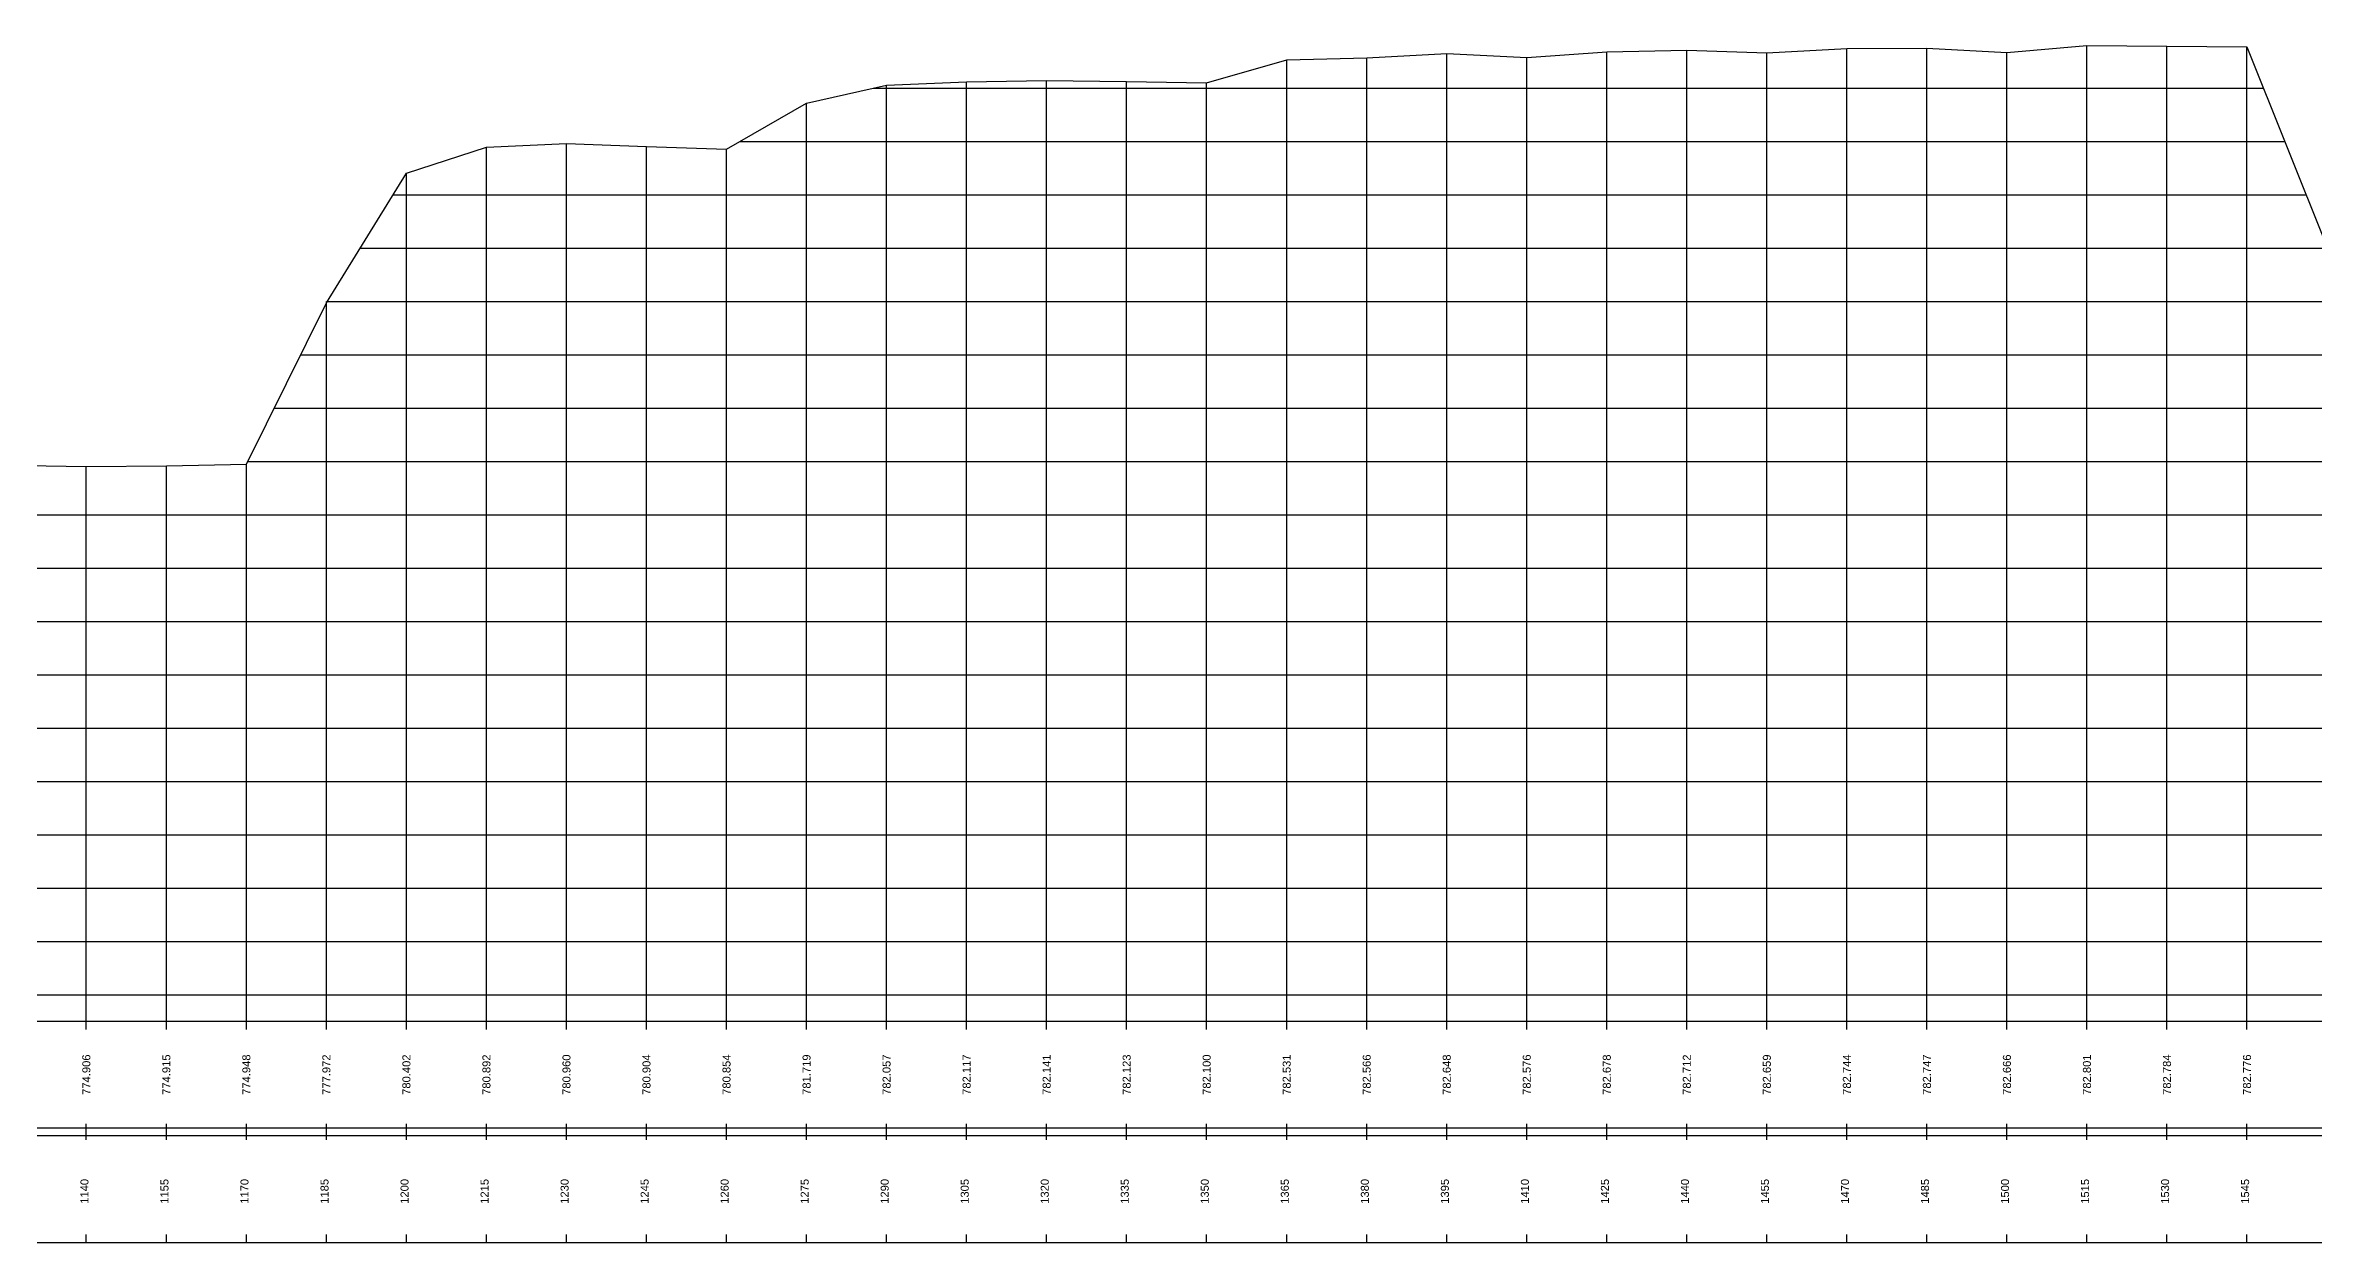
# Model space of a CAD drawing. Header units: millimetres. Extents: x 2757 to 35141, y 547 to 28513.
# Drawn here: x 3931 to 4356.2, y 547.2 to 771.7 of the extents above; entities that cross this region are included whole.
import ezdxf
from ezdxf.enums import TextEntityAlignment as Align

# ---------------------------------------------------------------- set-up
doc = ezdxf.new("R2010")
doc.units = ezdxf.units.MM
for name, color, linetype in [('Chainage_TXT', 7, 'Continuous'), ('GL', 3, 'Continuous'), ('TitleBox', 7, 'Continuous')]:
    doc.layers.add(name, color=color, linetype=linetype)
doc.styles.get("Standard").update_dxf_attribs({"font": 'arial.ttf'})

msp = doc.modelspace()

# ---------------------------------------------------------------- linework, layer by layer
at = {"layer": 'Chainage_TXT'}
for p, q in [((4193.68077, 588.73715), (4193.68077, 770.21725)), ((4223.68077, 588.73715), (4223.68077, 770.51694)), ((4238.68077, 588.73715), (4238.68077, 770.8569)), ((4253.68077, 588.73715), (4253.68077, 770.32712)), ((4268.68077, 588.73715), (4268.68077, 771.17734)), ((4283.68077, 588.73715), (4283.68077, 771.20724)), ((4298.68077, 588.73715), (4298.68077, 770.39731)), ((4313.68077, 588.73715), (4313.68077, 771.74741)), ((4328.68077, 588.73715), (4328.68077, 771.57712)), ((4343.68077, 588.73715), (4343.68077, 771.49716)), ((4163.68077, 588.73715), (4163.68077, 769.04721)), ((4178.68077, 588.73715), (4178.68077, 769.39694)), ((4208.68077, 588.73715), (4208.68077, 769.49704)), ((4086.15097, 763.73715), (4346.78725, 763.73715)), ((4088.68077, 587.23715), (4088.68077, 764.30722)), ((4103.68077, 588.73715), (4103.68077, 764.9072)), ((4118.68077, 588.73715), (4118.68077, 765.14706)), ((4133.68077, 588.73715), (4133.68077, 764.96701)), ((4148.68077, 588.73715), (4148.68077, 764.73691)), ((4073.68077, 587.23715), (4073.68077, 760.92709)), ((4013.68077, 587.23715), (4013.68077, 752.65744)), ((4028.68077, 587.23715), (4028.68077, 753.33737)), ((4043.68077, 587.23715), (4043.68077, 752.77707)), ((4061.21252, 753.73715), (4350.79044, 753.73715)), ((4058.68077, 587.23715), (4058.68077, 752.27719)), ((3998.68077, 587.23715), (3998.68077, 747.75693)), ((3996.19942, 743.73715), (4354.79363, 743.73715)), ((3990.02656, 733.73715), (4978.68077, 733.73715)), ((3983.68077, 587.23715), (3983.68077, 723.73715)), ((3983.68077, 723.73715), (4978.68077, 723.73715)), ((3978.85939, 713.73715), (4978.68077, 713.73715)), ((3973.89905, 703.73715), (4978.68077, 703.73715)), ((3968.68077, 587.23715), (3968.68077, 693.21713)), ((3968.93871, 693.73715), (4978.68077, 693.73715)), ((3938.68077, 587.23715), (3938.68077, 692.79721)), ((3953.68077, 587.23715), (3953.68077, 692.88693)), ((3506.8298, 683.73715), (4978.68077, 683.73715)), ((3377.58562, 673.73715), (4978.68077, 673.73715)), ((3263.24038, 663.73715), (4978.68077, 663.73715)), ((3208.44039, 653.73715), (4978.68077, 653.73715)), ((2793.68077, 643.73715), (4978.68077, 643.73715)), ((2793.68077, 633.73715), (4978.68077, 633.73715)), ((2793.68077, 623.73715), (4978.68077, 623.73715)), ((2793.68077, 613.73715), (4978.68077, 613.73715)), ((2793.68077, 603.73715), (4978.68077, 603.73715)), ((2793.68077, 593.73715), (4978.68077, 593.73715))]:
    msp.add_line(p, q, dxfattribs=at)
at = {"layer": 'GL'}
msp.add_lwpolyline([(3923.68077, 693.02731), (3938.68077, 692.79721), (3953.68077, 692.88693), (3968.68077, 693.21713), (3983.68077, 723.457), (3998.68077, 747.75693), (4013.68077, 752.65744), (4028.68077, 753.33737), (4043.68077, 752.77707), (4058.68077, 752.27719), (4073.68077, 760.92709), (4088.68077, 764.30722), (4103.68077, 764.9072), (4118.68077, 765.14706), (4133.68077, 764.96701), (4148.68077, 764.73691), (4163.68077, 769.04721), (4178.68077, 769.39694), (4193.68077, 770.21725), (4208.68077, 769.49704), (4223.68077, 770.51694), (4238.68077, 770.8569), (4253.68077, 770.32712), (4268.68077, 771.17734), (4283.68077, 771.20724), (4298.68077, 770.39731), (4313.68077, 771.74741), (4328.68077, 771.57712), (4343.68077, 771.49716), (4358.68077, 734.02707)], dxfattribs=at)
at = {"layer": 'TitleBox'}
for p, q in [((4978.68077, 588.73715), (2793.68077, 588.73715)), ((3938.68077, 587.23715), (3938.68077, 590.23715)), ((3953.68077, 587.23715), (3953.68077, 590.23715)), ((3968.68077, 587.23715), (3968.68077, 590.23715)), ((3983.68077, 587.23715), (3983.68077, 590.23715)), ((3998.68077, 587.23715), (3998.68077, 590.23715)), ((4013.68077, 587.23715), (4013.68077, 590.23715)), ((4028.68077, 587.23715), (4028.68077, 590.23715)), ((4043.68077, 587.23715), (4043.68077, 590.23715)), ((4058.68077, 587.23715), (4058.68077, 590.23715)), ((4073.68077, 587.23715), (4073.68077, 590.23715)), ((4088.68077, 587.23715), (4088.68077, 590.23715)), ((4103.68077, 587.23715), (4103.68077, 590.23715)), ((4118.68077, 587.23715), (4118.68077, 590.23715)), ((4133.68077, 587.23715), (4133.68077, 590.23715)), ((4148.68077, 587.23715), (4148.68077, 590.23715)), ((4163.68077, 587.23715), (4163.68077, 590.23715)), ((4178.68077, 587.23715), (4178.68077, 590.23715)), ((4193.68077, 587.23715), (4193.68077, 590.23715)), ((4208.68077, 587.23715), (4208.68077, 590.23715)), ((4223.68077, 587.23715), (4223.68077, 590.23715)), ((4238.68077, 587.23715), (4238.68077, 590.23715)), ((4253.68077, 587.23715), (4253.68077, 590.23715)), ((4268.68077, 587.23715), (4268.68077, 590.23715)), ((4283.68077, 587.23715), (4283.68077, 590.23715)), ((4298.68077, 587.23715), (4298.68077, 590.23715)), ((4313.68077, 587.23715), (4313.68077, 590.23715)), ((4328.68077, 587.23715), (4328.68077, 590.23715)), ((4343.68077, 587.23715), (4343.68077, 590.23715)), ((2793.68077, 568.73715), (4978.68077, 568.73715)), ((3938.68077, 566.48715), (3938.68077, 569.48715)), ((3953.68077, 566.48715), (3953.68077, 569.48715)), ((3968.68077, 566.48715), (3968.68077, 569.48715)), ((3983.68077, 566.48715), (3983.68077, 569.48715)), ((3998.68077, 566.48715), (3998.68077, 569.48715)), ((4013.68077, 566.48715), (4013.68077, 569.48715)), ((4028.68077, 566.48715), (4028.68077, 569.48715)), ((4043.68077, 566.48715), (4043.68077, 569.48715)), ((4058.68077, 566.48715), (4058.68077, 569.48715)), ((4073.68077, 566.48715), (4073.68077, 569.48715)), ((4088.68077, 566.48715), (4088.68077, 569.48715)), ((4103.68077, 566.48715), (4103.68077, 569.48715)), ((4118.68077, 566.48715), (4118.68077, 569.48715)), ((4133.68077, 566.48715), (4133.68077, 569.48715)), ((4148.68077, 566.48715), (4148.68077, 569.48715)), ((4163.68077, 566.48715), (4163.68077, 569.48715)), ((4178.68077, 566.48715), (4178.68077, 569.48715)), ((4193.68077, 566.48715), (4193.68077, 569.48715)), ((4208.68077, 566.48715), (4208.68077, 569.48715)), ((4223.68077, 566.48715), (4223.68077, 569.48715)), ((4238.68077, 566.48715), (4238.68077, 569.48715)), ((4253.68077, 566.48715), (4253.68077, 569.48715)), ((4268.68077, 566.48715), (4268.68077, 569.48715)), ((4283.68077, 566.48715), (4283.68077, 569.48715)), ((4298.68077, 566.48715), (4298.68077, 569.48715)), ((4313.68077, 566.48715), (4313.68077, 569.48715)), ((4328.68077, 566.48715), (4328.68077, 569.48715)), ((4343.68077, 566.48715), (4343.68077, 569.48715)), ((3938.68077, 547.23715), (3938.68077, 548.73715)), ((3953.68077, 547.23715), (3953.68077, 548.73715)), ((3968.68077, 547.23715), (3968.68077, 548.73715)), ((3983.68077, 547.23715), (3983.68077, 548.73715)), ((3998.68077, 547.23715), (3998.68077, 548.73715)), ((4013.68077, 547.23715), (4013.68077, 548.73715)), ((4028.68077, 547.23715), (4028.68077, 548.73715)), ((4043.68077, 547.23715), (4043.68077, 548.73715)), ((4058.68077, 547.23715), (4058.68077, 548.73715)), ((4073.68077, 547.23715), (4073.68077, 548.73715)), ((4088.68077, 547.23715), (4088.68077, 548.73715)), ((4103.68077, 547.23715), (4103.68077, 548.73715)), ((4118.68077, 547.23715), (4118.68077, 548.73715)), ((4133.68077, 547.23715), (4133.68077, 548.73715)), ((4148.68077, 547.23715), (4148.68077, 548.73715)), ((4163.68077, 547.23715), (4163.68077, 548.73715)), ((4178.68077, 547.23715), (4178.68077, 548.73715)), ((4193.68077, 547.23715), (4193.68077, 548.73715)), ((4208.68077, 547.23715), (4208.68077, 548.73715)), ((4223.68077, 547.23715), (4223.68077, 548.73715)), ((4238.68077, 547.23715), (4238.68077, 548.73715)), ((4253.68077, 547.23715), (4253.68077, 548.73715)), ((4268.68077, 547.23715), (4268.68077, 548.73715)), ((4283.68077, 547.23715), (4283.68077, 548.73715)), ((4298.68077, 547.23715), (4298.68077, 548.73715)), ((4313.68077, 547.23715), (4313.68077, 548.73715)), ((4328.68077, 547.23715), (4328.68077, 548.73715)), ((4343.68077, 547.23715), (4343.68077, 548.73715))]:
    msp.add_line(p, q, dxfattribs=at)
msp.add_lwpolyline([(2793.68077, 567.23715), (2793.68077, 547.23715), (4978.68077, 547.23715), (4978.68077, 567.23715)], close=True, dxfattribs=at)

# ---------------------------------------------------------------- texts
for s, p in [('774.906', (3938.68077, 578.73715)), ('774.915', (3953.68077, 578.73715)), ('774.948', (3968.68077, 578.73715)), ('777.972', (3983.68077, 578.73715)), ('780.402', (3998.68077, 578.73715)), ('780.892', (4013.68077, 578.73715)), ('780.960', (4028.68077, 578.73715)), ('780.904', (4043.68077, 578.73715)), ('780.854', (4058.68077, 578.73715)), ('781.719', (4073.68077, 578.73715)), ('782.057', (4088.68077, 578.73715)), ('782.117', (4103.68077, 578.73715)), ('782.141', (4118.68077, 578.73715)), ('782.123', (4133.68077, 578.73715)), ('782.100', (4148.68077, 578.73715)), ('782.531', (4163.68077, 578.73715)), ('782.566', (4178.68077, 578.73715)), ('782.648', (4193.68077, 578.73715)), ('782.576', (4208.68077, 578.73715)), ('782.678', (4223.68077, 578.73715)), ('782.712', (4238.68077, 578.73715)), ('782.659', (4253.68077, 578.73715)), ('782.744', (4268.68077, 578.73715)), ('782.747', (4283.68077, 578.73715)), ('782.666', (4298.68077, 578.73715)), ('782.801', (4313.68077, 578.73715)), ('782.784', (4328.68077, 578.73715)), ('782.776', (4343.68077, 578.73715)), ('1140', (3938.33034, 556.85475)), ('1155', (3953.33034, 556.85475)), ('1170', (3968.33034, 556.85475)), ('1185', (3983.33034, 556.85475)), ('1200', (3998.33034, 556.85475)), ('1215', (4013.33034, 556.85475)), ('1230', (4028.33034, 556.85475)), ('1245', (4043.33034, 556.85475)), ('1260', (4058.33034, 556.85475)), ('1275', (4073.33034, 556.85475)), ('1290', (4088.33034, 556.85475)), ('1305', (4103.33034, 556.85475)), ('1320', (4118.33034, 556.85475)), ('1335', (4133.33034, 556.85475)), ('1350', (4148.33034, 556.85475)), ('1365', (4163.33034, 556.85475)), ('1380', (4178.33034, 556.85475)), ('1395', (4193.33034, 556.85475)), ('1410', (4208.33034, 556.85475)), ('1425', (4223.33034, 556.85475)), ('1440', (4238.33034, 556.85475)), ('1455', (4253.33034, 556.85475)), ('1470', (4268.33034, 556.85475)), ('1485', (4283.33034, 556.85475)), ('1500', (4298.33034, 556.85475)), ('1515', (4313.33034, 556.85475)), ('1530', (4328.33034, 556.85475)), ('1545', (4343.33034, 556.85475))]:
    msp.add_text(s, height=1.5, rotation=90, dxfattribs=at).set_placement(p, align=Align.MIDDLE_CENTER)

doc.saveas('drawing.dxf')
